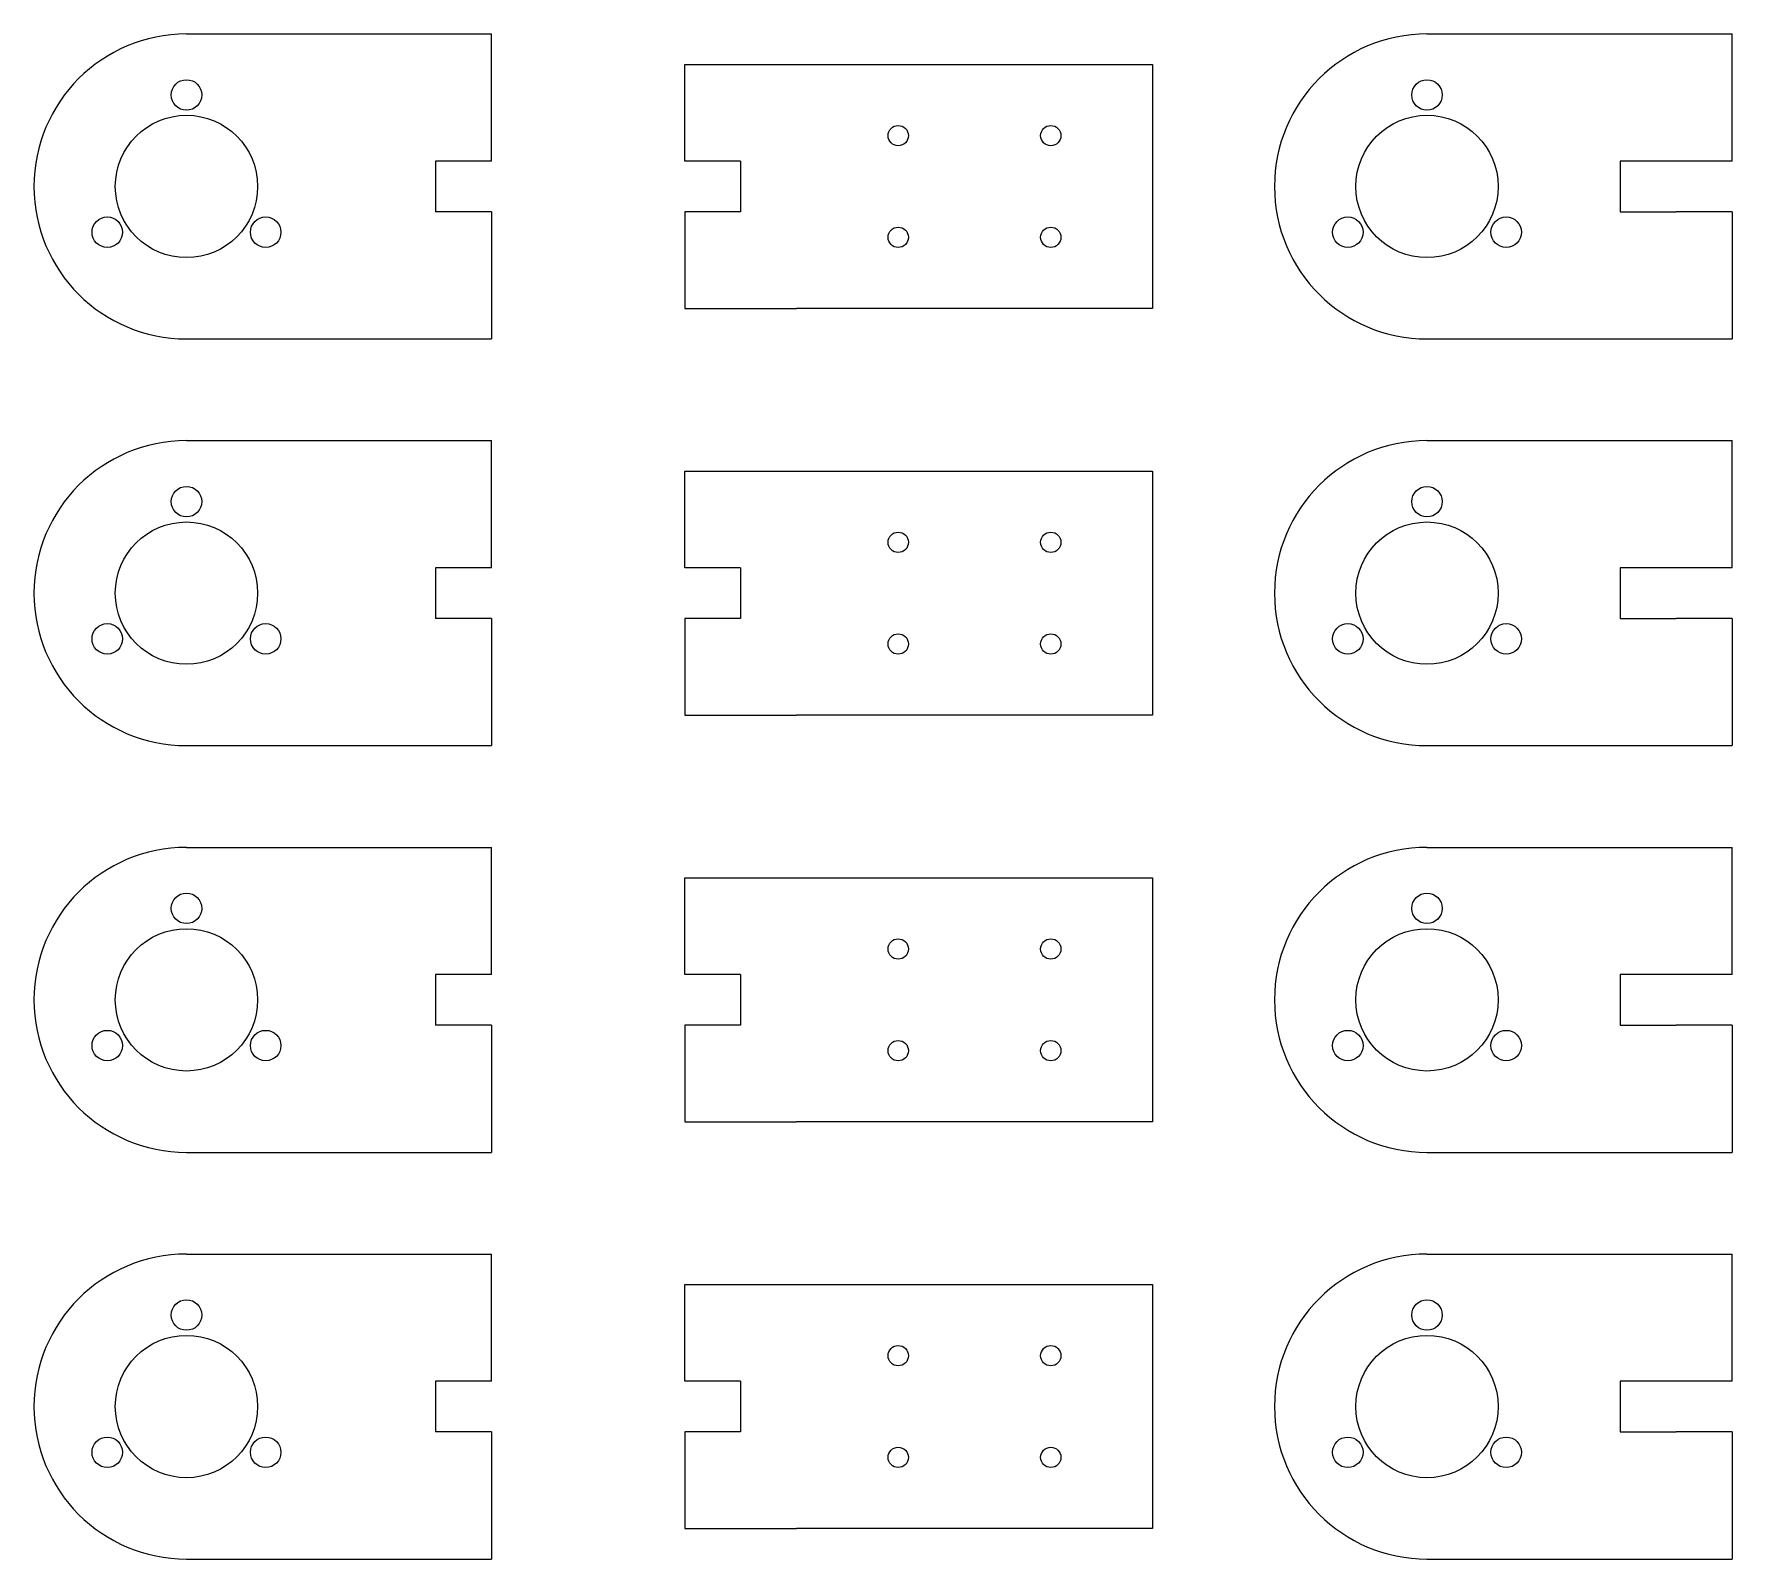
# Model space of a CAD drawing. Header units: inches. Extents: x -15 to 152, y -55 to 95.
import ezdxf

# ---------------------------------------------------------------- set-up
doc = ezdxf.new("R2010")
doc.units = ezdxf.units.IN
doc.header["$MEASUREMENT"] = 0

msp = doc.modelspace()

# ---------------------------------------------------------------- linework, layer by layer
for p, q in [((0, 95), (30, 95)), ((30, 82.5), (30, 95)), ((122, 95), (152, 95)), ((152, 82.5), (152, 95)), ((49, 82.5), (49, 92)), ((49, 92), (60, 92)), ((60, 92), (90, 92)), ((90, 92), (95, 92)), ((95, 92), (95, 68)), ((24.5, 82.5), (24.5, 77.5)), ((30, 82.5), (24.5, 82.5)), ((54.5, 82.5), (49, 82.5)), ((54.5, 82.5), (54.5, 77.5)), ((146.5, 82.5), (141, 82.5)), ((141, 82.5), (141, 77.5)), ((152, 82.5), (146.5, 82.5)), ((30, 77.5), (24.5, 77.5)), ((30, 77.5), (30, 65)), ((49, 77.5), (49, 68)), ((54.5, 77.5), (49, 77.5)), ((141, 77.5), (146.5, 77.5)), ((152, 77.5), (146.5, 77.5)), ((152, 77.5), (152, 65)), ((49, 68), (60, 68)), ((95, 68), (60, 68)), ((0, 65), (30, 65)), ((122, 65), (152, 65)), ((0, 55), (30, 55)), ((30, 42.5), (30, 55)), ((122, 55), (152, 55)), ((152, 42.5), (152, 55)), ((49, 42.5), (49, 52)), ((49, 52), (60, 52)), ((60, 52), (90, 52)), ((90, 52), (95, 52)), ((95, 52), (95, 28)), ((24.5, 42.5), (24.5, 37.5)), ((30, 42.5), (24.5, 42.5)), ((54.5, 42.5), (49, 42.5)), ((54.5, 42.5), (54.5, 37.5)), ((146.5, 42.5), (141, 42.5)), ((141, 42.5), (141, 37.5)), ((152, 42.5), (146.5, 42.5)), ((30, 37.5), (24.5, 37.5)), ((30, 37.5), (30, 25)), ((49, 37.5), (49, 28)), ((54.5, 37.5), (49, 37.5)), ((141, 37.5), (146.5, 37.5)), ((152, 37.5), (146.5, 37.5)), ((152, 37.5), (152, 25)), ((49, 28), (60, 28)), ((95, 28), (60, 28)), ((0, 25), (30, 25)), ((122, 25), (152, 25)), ((0, 15), (30, 15)), ((30, 2.5), (30, 15)), ((122, 15), (152, 15)), ((152, 2.5), (152, 15)), ((49, 2.5), (49, 12)), ((49, 12), (60, 12)), ((60, 12), (90, 12)), ((90, 12), (95, 12)), ((95, 12), (95, -12)), ((24.5, 2.5), (24.5, -2.5)), ((30, 2.5), (24.5, 2.5)), ((54.5, 2.5), (49, 2.5)), ((54.5, 2.5), (54.5, -2.5)), ((146.5, 2.5), (141, 2.5)), ((141, 2.5), (141, -2.5)), ((152, 2.5), (146.5, 2.5)), ((30, -2.5), (24.5, -2.5)), ((30, -2.5), (30, -15)), ((49, -2.5), (49, -12)), ((54.5, -2.5), (49, -2.5)), ((141, -2.5), (146.5, -2.5)), ((152, -2.5), (146.5, -2.5)), ((152, -2.5), (152, -15)), ((49, -12), (60, -12)), ((95, -12), (60, -12)), ((0, -15), (30, -15)), ((122, -15), (152, -15)), ((0, -25), (30, -25)), ((30, -37.5), (30, -25)), ((122, -25), (152, -25)), ((152, -37.5), (152, -25)), ((49, -37.5), (49, -28)), ((49, -28), (60, -28)), ((60, -28), (90, -28)), ((90, -28), (95, -28)), ((95, -28), (95, -52)), ((24.5, -37.5), (24.5, -42.5)), ((30, -37.5), (24.5, -37.5)), ((54.5, -37.5), (49, -37.5)), ((54.5, -37.5), (54.5, -42.5)), ((146.5, -37.5), (141, -37.5)), ((141, -37.5), (141, -42.5)), ((152, -37.5), (146.5, -37.5)), ((30, -42.5), (24.5, -42.5)), ((30, -42.5), (30, -55)), ((49, -42.5), (49, -52)), ((54.5, -42.5), (49, -42.5)), ((141, -42.5), (146.5, -42.5)), ((152, -42.5), (146.5, -42.5)), ((152, -42.5), (152, -55)), ((49, -52), (60, -52)), ((95, -52), (60, -52)), ((0, -55), (30, -55)), ((122, -55), (152, -55))]:
    msp.add_line(p, q)
for centre, radius in [((0, 89), 1.5), ((122, 89), 1.5), ((0, 80), 7), ((122, 80), 7), ((70, 85), 1), ((85, 85), 1), ((-7.79, 75.5), 1.5), ((7.79, 75.5), 1.5), ((114.21, 75.5), 1.5), ((129.79, 75.5), 1.5), ((70, 75), 1), ((85, 75), 1), ((0, 49), 1.5), ((122, 49), 1.5), ((0, 40), 7), ((122, 40), 7), ((70, 45), 1), ((85, 45), 1), ((-7.79, 35.5), 1.5), ((7.79, 35.5), 1.5), ((114.21, 35.5), 1.5), ((129.79, 35.5), 1.5), ((70, 35), 1), ((85, 35), 1), ((0, 9), 1.5), ((122, 9), 1.5), ((0, 0), 7), ((122, 0), 7), ((70, 5), 1), ((85, 5), 1), ((-7.79, -4.5), 1.5), ((7.79, -4.5), 1.5), ((114.21, -4.5), 1.5), ((129.79, -4.5), 1.5), ((70, -5), 1), ((85, -5), 1), ((0, -31), 1.5), ((122, -31), 1.5), ((0, -40), 7), ((122, -40), 7), ((70, -35), 1), ((85, -35), 1), ((-7.79, -44.5), 1.5), ((7.79, -44.5), 1.5), ((114.21, -44.5), 1.5), ((129.79, -44.5), 1.5), ((70, -45), 1), ((85, -45), 1)]:
    msp.add_circle(centre, radius)
for centre in [(0, 80), (122, 80), (0, 40), (122, 40), (0, 0), (122, 0), (0, -40), (122, -40)]:
    msp.add_arc(centre, 15, 90, 270)

doc.saveas('drawing.dxf')
